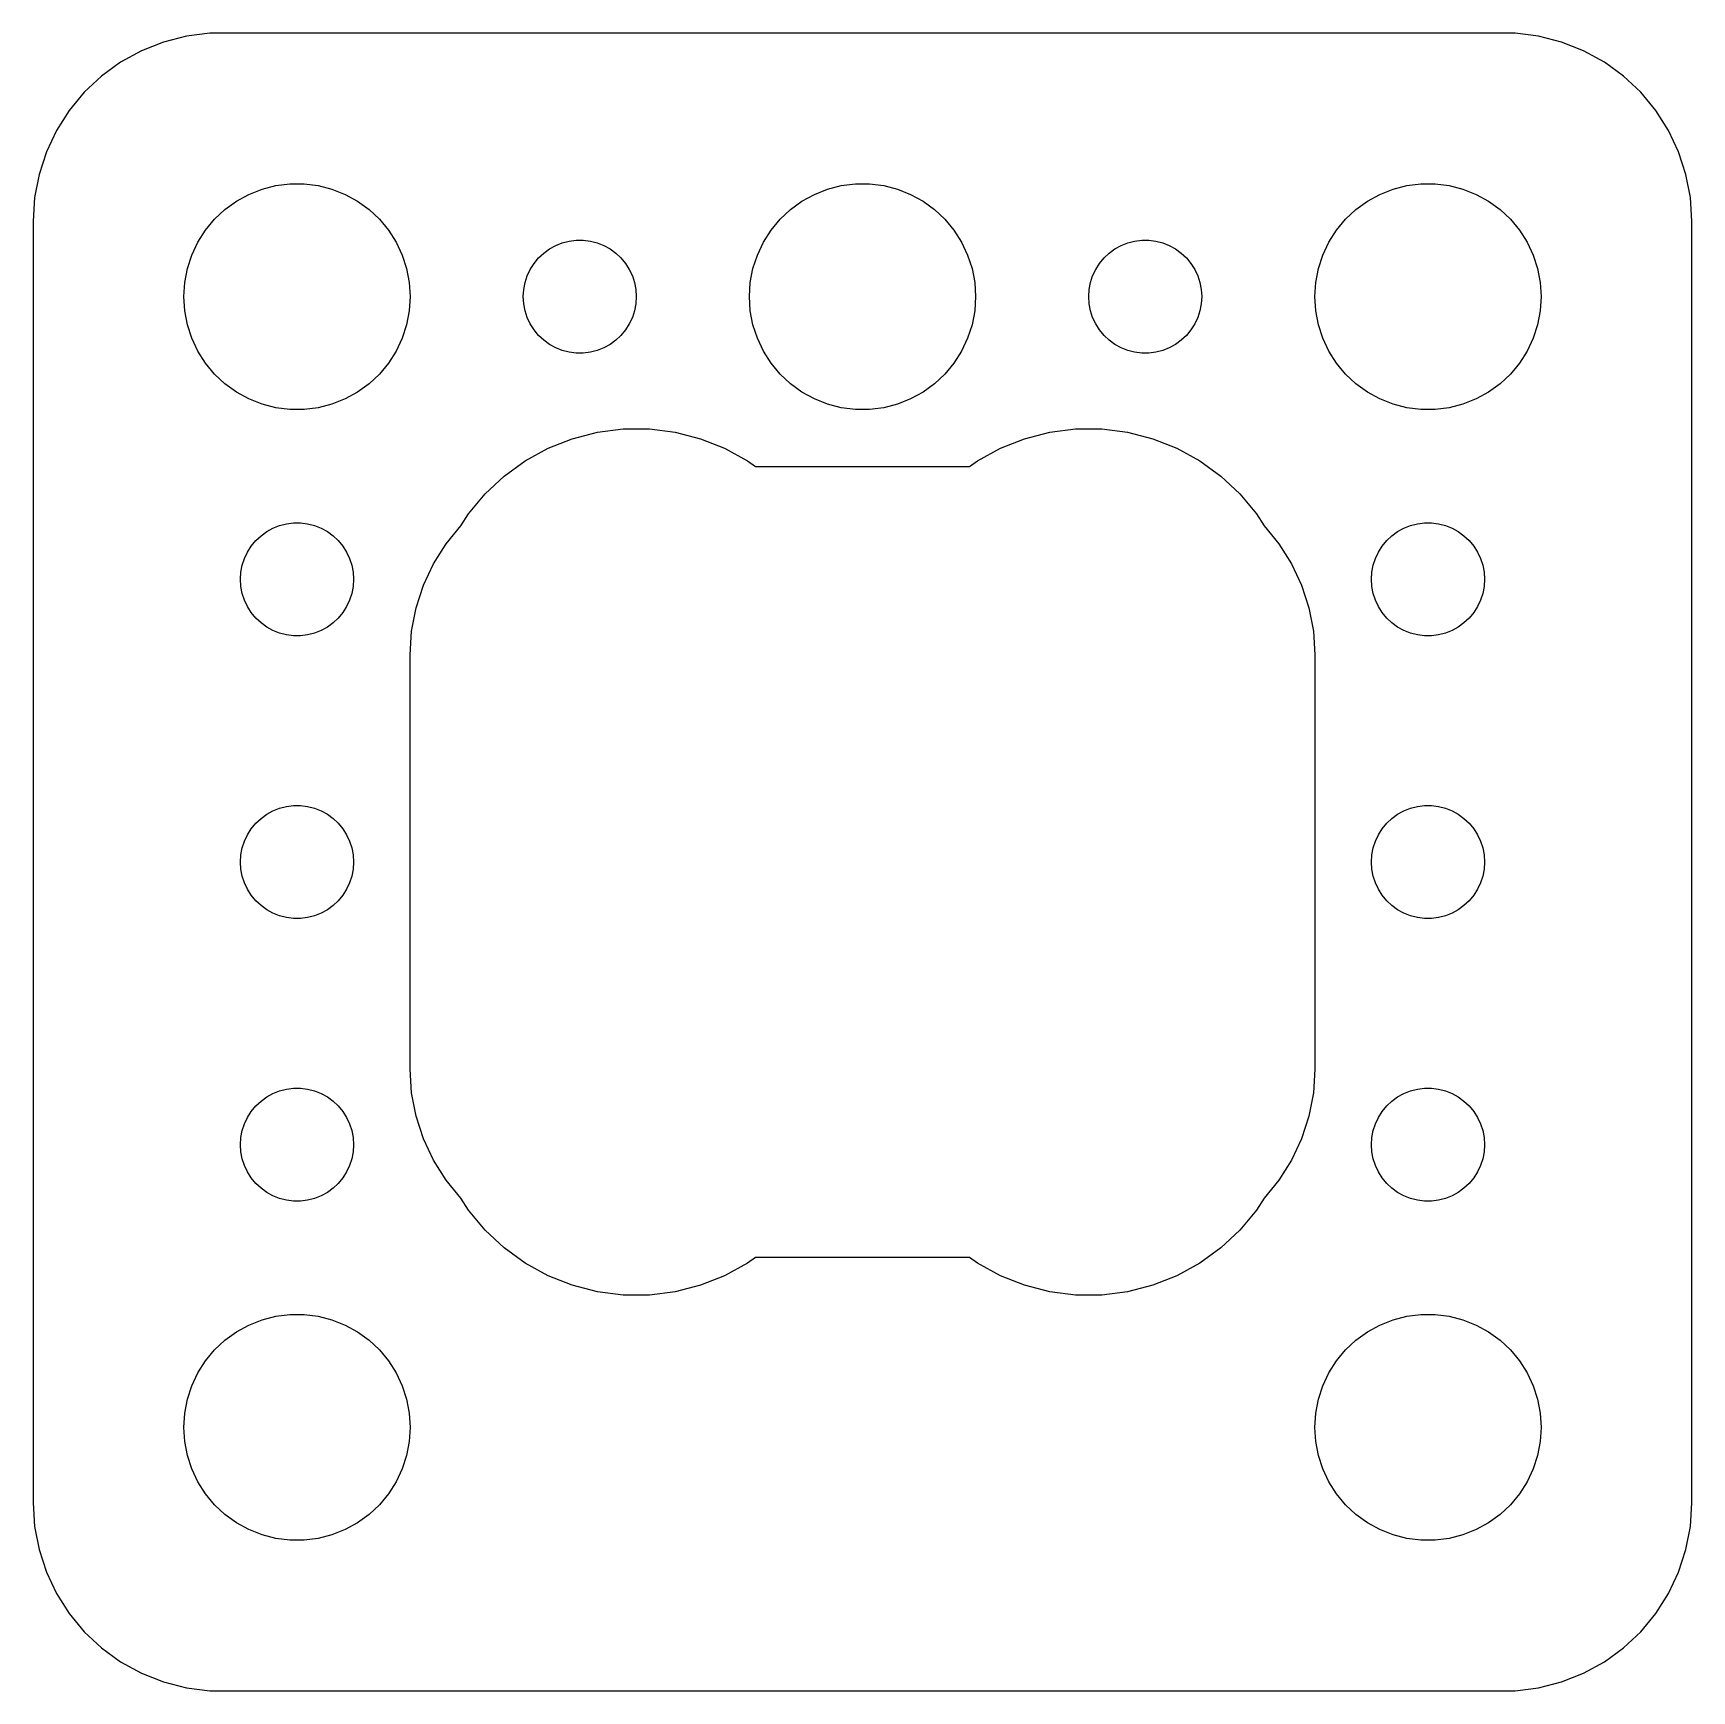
# Model space of a CAD drawing. Header units: metres. Extents: x -22 to 22, y 140 to 346.
# Drawn here: x -22 to 22, y 302.01 to 345.99 of the extents above; entities that cross this region are included whole.
import ezdxf

# ---------------------------------------------------------------- set-up
doc = ezdxf.new("R2010")
doc.units = ezdxf.units.M

msp = doc.modelspace()

# ---------------------------------------------------------------- linework, layer by layer
for p, q in [((-17.9369, 345.911), (-18.5451, 345.755)), ((-17.3139, 345.99), (-17.9369, 345.911)), ((17.3139, 345.99), (-17.3139, 345.99)), ((17.9369, 345.911), (17.3139, 345.99)), ((18.5451, 345.755), (17.9369, 345.911)), ((-19.1289, 345.524), (-19.6791, 345.222)), ((-18.5451, 345.755), (-19.1289, 345.524)), ((19.1289, 345.524), (18.5451, 345.755)), ((19.6791, 345.222), (19.1289, 345.524)), ((-19.6791, 345.222), (-20.1871, 344.853)), ((20.1871, 344.853), (19.6791, 345.222)), ((-20.1871, 344.853), (-20.6448, 344.423)), ((20.6448, 344.423), (20.1871, 344.853)), ((-20.6448, 344.423), (-21.0451, 343.939)), ((21.0451, 343.939), (20.6448, 344.423)), ((-21.0451, 343.939), (-21.3815, 343.409)), ((21.3815, 343.409), (21.0451, 343.939)), ((-21.3815, 343.409), (-21.6489, 342.841)), ((21.6489, 342.841), (21.3815, 343.409)), ((-21.6489, 342.841), (-21.8429, 342.243)), ((21.8429, 342.243), (21.6489, 342.841)), ((-21.8429, 342.243), (-21.9606, 341.627)), ((-15.927, 341.853), (-15.5621, 341.947)), ((-15.5621, 341.947), (-15.1884, 341.994)), ((-15.1884, 341.994), (-14.8116, 341.994)), ((-14.8116, 341.994), (-14.4379, 341.947)), ((-14.4379, 341.947), (-14.0729, 341.853)), ((-0.92705, 341.853), (-0.56213, 341.947)), ((-0.56213, 341.947), (-0.18837, 341.994)), ((-0.18837, 341.994), (0.18837, 341.994)), ((0.18837, 341.994), (0.56213, 341.947)), ((0.56213, 341.947), (0.92705, 341.853)), ((14.0729, 341.853), (14.4379, 341.947)), ((14.4379, 341.947), (14.8116, 341.994)), ((14.8116, 341.994), (15.1884, 341.994)), ((15.1884, 341.994), (15.5621, 341.947)), ((15.5621, 341.947), (15.927, 341.853)), ((21.9606, 341.627), (21.8429, 342.243)), ((-21.9606, 341.627), (-22, 341)), ((-16.9123, 341.312), (-16.6075, 341.533)), ((-16.6075, 341.533), (-16.2773, 341.714)), ((-16.2773, 341.714), (-15.927, 341.853)), ((-14.0729, 341.853), (-13.7227, 341.714)), ((-13.7227, 341.714), (-13.3925, 341.533)), ((-13.3925, 341.533), (-13.0877, 341.312)), ((-1.91226, 341.312), (-1.60747, 341.533)), ((-1.60747, 341.533), (-1.27733, 341.714)), ((-1.27733, 341.714), (-0.92705, 341.853)), ((0.92705, 341.853), (1.27733, 341.714)), ((1.27733, 341.714), (1.60747, 341.533)), ((1.60747, 341.533), (1.91226, 341.312)), ((13.0877, 341.312), (13.3925, 341.533)), ((13.3925, 341.533), (13.7227, 341.714)), ((13.7227, 341.714), (14.0729, 341.853)), ((15.927, 341.853), (16.2773, 341.714)), ((16.2773, 341.714), (16.6075, 341.533)), ((16.6075, 341.533), (16.9123, 341.312)), ((22, 341), (21.9606, 341.627)), ((-22, 341), (-22, 307)), ((-17.427, 340.763), (-17.1869, 341.054)), ((-17.1869, 341.054), (-16.9123, 341.312)), ((-13.0877, 341.312), (-12.8131, 341.054)), ((-12.8131, 341.054), (-12.5729, 340.763)), ((-2.42705, 340.763), (-2.1869, 341.054)), ((-2.1869, 341.054), (-1.91226, 341.312)), ((1.91226, 341.312), (2.1869, 341.054)), ((2.1869, 341.054), (2.42705, 340.763)), ((12.5729, 340.763), (12.8131, 341.054)), ((12.8131, 341.054), (13.0877, 341.312)), ((16.9123, 341.312), (17.1869, 341.054)), ((17.1869, 341.054), (17.427, 340.763)), ((22, 307), (22, 341)), ((-17.6289, 340.445), (-17.427, 340.763)), ((-12.5729, 340.763), (-12.3711, 340.445)), ((-2.62891, 340.445), (-2.42705, 340.763)), ((2.42705, 340.763), (2.62891, 340.445)), ((12.3711, 340.445), (12.5729, 340.763)), ((17.427, 340.763), (17.6289, 340.445)), ((-17.7893, 340.104), (-17.6289, 340.445)), ((-12.3711, 340.445), (-12.2107, 340.104)), ((-8.59344, 340.027), (-8.45613, 340.156)), ((-8.45613, 340.156), (-8.30373, 340.266)), ((-8.30373, 340.266), (-8.13866, 340.357)), ((-8.13866, 340.357), (-7.96352, 340.427)), ((-7.96352, 340.427), (-7.78107, 340.473)), ((-7.78107, 340.473), (-7.59418, 340.497)), ((-7.59418, 340.497), (-7.40581, 340.497)), ((-7.40581, 340.497), (-7.21892, 340.473)), ((-7.21892, 340.473), (-7.03647, 340.427)), ((-7.03647, 340.427), (-6.86133, 340.357)), ((-6.86133, 340.357), (-6.69626, 340.266)), ((-6.69626, 340.266), (-6.54385, 340.156)), ((-6.54385, 340.156), (-6.40654, 340.027)), ((-2.78932, 340.104), (-2.62891, 340.445)), ((2.62891, 340.445), (2.78932, 340.104)), ((6.40654, 340.027), (6.54385, 340.156)), ((6.54385, 340.156), (6.69626, 340.266)), ((6.69626, 340.266), (6.86133, 340.357)), ((6.86133, 340.357), (7.03647, 340.427)), ((7.03647, 340.427), (7.21892, 340.473)), ((7.21892, 340.473), (7.40581, 340.497)), ((7.40581, 340.497), (7.59418, 340.497)), ((7.59418, 340.497), (7.78107, 340.473)), ((7.78107, 340.473), (7.96352, 340.427)), ((7.96352, 340.427), (8.13866, 340.357)), ((8.13866, 340.357), (8.30373, 340.266)), ((8.30373, 340.266), (8.45613, 340.156)), ((8.45613, 340.156), (8.59344, 340.027)), ((12.2107, 340.104), (12.3711, 340.445)), ((17.6289, 340.445), (17.7893, 340.104)), ((-17.9763, 339.376), (-17.9057, 339.746)), ((-17.9057, 339.746), (-17.7893, 340.104)), ((-12.2107, 340.104), (-12.0942, 339.746)), ((-12.0942, 339.746), (-12.0237, 339.376)), ((-8.89465, 339.552), (-8.81445, 339.723)), ((-8.81445, 339.723), (-8.71352, 339.882)), ((-8.71352, 339.882), (-8.59344, 340.027)), ((-6.40654, 340.027), (-6.28647, 339.882)), ((-6.28647, 339.882), (-6.18553, 339.723)), ((-6.18553, 339.723), (-6.10533, 339.552)), ((-2.97633, 339.376), (-2.90575, 339.746)), ((-2.90575, 339.746), (-2.78932, 340.104)), ((2.78932, 340.104), (2.90575, 339.746)), ((2.90575, 339.746), (2.97633, 339.376)), ((6.10533, 339.552), (6.18553, 339.723)), ((6.18553, 339.723), (6.28647, 339.882)), ((6.28647, 339.882), (6.40654, 340.027)), ((8.59344, 340.027), (8.71352, 339.882)), ((8.71352, 339.882), (8.81445, 339.723)), ((8.81445, 339.723), (8.89465, 339.552)), ((12.0237, 339.376), (12.0942, 339.746)), ((12.0942, 339.746), (12.2107, 340.104)), ((17.7893, 340.104), (17.9057, 339.746)), ((17.9057, 339.746), (17.9763, 339.376)), ((-18, 339), (-17.9763, 339.376)), ((-12.0237, 339.376), (-12, 339)), ((-8.98816, 339.188), (-8.95287, 339.373)), ((-8.95287, 339.373), (-8.89465, 339.552)), ((-6.10533, 339.552), (-6.04712, 339.373)), ((-6.04712, 339.373), (-6.01183, 339.188)), ((-3, 339), (-2.97633, 339.376)), ((2.97633, 339.376), (3, 339)), ((6.01183, 339.188), (6.04712, 339.373)), ((6.04712, 339.373), (6.10533, 339.552)), ((8.89465, 339.552), (8.95287, 339.373)), ((8.95287, 339.373), (8.98816, 339.188)), ((12, 339), (12.0237, 339.376)), ((17.9763, 339.376), (18, 339)), ((-17.9763, 338.624), (-18, 339)), ((-12, 339), (-12.0237, 338.624)), ((-9, 339), (-8.98816, 339.188)), ((-8.98816, 338.812), (-9, 339)), ((-8.95287, 338.627), (-8.98816, 338.812)), ((-6.01183, 338.812), (-6.04712, 338.627)), ((-6.01183, 339.188), (-6, 339)), ((-6, 339), (-6.01183, 338.812)), ((-2.97633, 338.624), (-3, 339)), ((3, 339), (2.97633, 338.624)), ((6, 339), (6.01183, 339.188)), ((6.01183, 338.812), (6, 339)), ((6.04712, 338.627), (6.01183, 338.812)), ((8.98816, 338.812), (8.95287, 338.627)), ((8.98816, 339.188), (9, 339)), ((9, 339), (8.98816, 338.812)), ((12.0237, 338.624), (12, 339)), ((18, 339), (17.9763, 338.624)), ((-17.9057, 338.254), (-17.9763, 338.624)), ((-12.0237, 338.624), (-12.0942, 338.254)), ((-8.89465, 338.448), (-8.95287, 338.627)), ((-8.81445, 338.277), (-8.89465, 338.448)), ((-6.10533, 338.448), (-6.18553, 338.277)), ((-6.04712, 338.627), (-6.10533, 338.448)), ((-2.90575, 338.254), (-2.97633, 338.624)), ((2.97633, 338.624), (2.90575, 338.254)), ((6.10533, 338.448), (6.04712, 338.627)), ((6.18553, 338.277), (6.10533, 338.448)), ((8.89465, 338.448), (8.81445, 338.277)), ((8.95287, 338.627), (8.89465, 338.448)), ((12.0942, 338.254), (12.0237, 338.624)), ((17.9763, 338.624), (17.9057, 338.254)), ((-17.7893, 337.896), (-17.9057, 338.254)), ((-12.0942, 338.254), (-12.2107, 337.896)), ((-8.71352, 338.118), (-8.81445, 338.277)), ((-8.59344, 337.973), (-8.71352, 338.118)), ((-8.45613, 337.844), (-8.59344, 337.973)), ((-6.40654, 337.973), (-6.54385, 337.844)), ((-6.28647, 338.118), (-6.40654, 337.973)), ((-6.18553, 338.277), (-6.28647, 338.118)), ((-2.78932, 337.896), (-2.90575, 338.254)), ((2.90575, 338.254), (2.78932, 337.896)), ((6.28647, 338.118), (6.18553, 338.277)), ((6.40654, 337.973), (6.28647, 338.118)), ((6.54385, 337.844), (6.40654, 337.973)), ((8.59344, 337.973), (8.45613, 337.844)), ((8.71352, 338.118), (8.59344, 337.973)), ((8.81445, 338.277), (8.71352, 338.118)), ((12.2107, 337.896), (12.0942, 338.254)), ((17.9057, 338.254), (17.7893, 337.896)), ((-17.6289, 337.555), (-17.7893, 337.896)), ((-17.427, 337.237), (-17.6289, 337.555)), ((-12.3711, 337.555), (-12.5729, 337.237)), ((-12.2107, 337.896), (-12.3711, 337.555)), ((-8.30373, 337.734), (-8.45613, 337.844)), ((-8.13866, 337.643), (-8.30373, 337.734)), ((-7.96352, 337.573), (-8.13866, 337.643)), ((-7.78107, 337.527), (-7.96352, 337.573)), ((-7.59418, 337.503), (-7.78107, 337.527)), ((-7.40581, 337.503), (-7.59418, 337.503)), ((-7.21892, 337.527), (-7.40581, 337.503)), ((-7.03647, 337.573), (-7.21892, 337.527)), ((-6.86133, 337.643), (-7.03647, 337.573)), ((-6.69626, 337.734), (-6.86133, 337.643)), ((-6.54385, 337.844), (-6.69626, 337.734)), ((-2.62891, 337.555), (-2.78932, 337.896)), ((-2.42705, 337.237), (-2.62891, 337.555)), ((2.62891, 337.555), (2.42705, 337.237)), ((2.78932, 337.896), (2.62891, 337.555)), ((6.69626, 337.734), (6.54385, 337.844)), ((6.86133, 337.643), (6.69626, 337.734)), ((7.03647, 337.573), (6.86133, 337.643)), ((7.21892, 337.527), (7.03647, 337.573)), ((7.40581, 337.503), (7.21892, 337.527)), ((7.59418, 337.503), (7.40581, 337.503)), ((7.78107, 337.527), (7.59418, 337.503)), ((7.96352, 337.573), (7.78107, 337.527)), ((8.13866, 337.643), (7.96352, 337.573)), ((8.30373, 337.734), (8.13866, 337.643)), ((8.45613, 337.844), (8.30373, 337.734)), ((12.3711, 337.555), (12.2107, 337.896)), ((12.5729, 337.237), (12.3711, 337.555)), ((17.6289, 337.555), (17.427, 337.237)), ((17.7893, 337.896), (17.6289, 337.555)), ((-17.1869, 336.946), (-17.427, 337.237)), ((-12.5729, 337.237), (-12.8131, 336.946)), ((-2.1869, 336.946), (-2.42705, 337.237)), ((2.42705, 337.237), (2.1869, 336.946)), ((12.8131, 336.946), (12.5729, 337.237)), ((17.427, 337.237), (17.1869, 336.946)), ((-16.9123, 336.688), (-17.1869, 336.946)), ((-16.6075, 336.467), (-16.9123, 336.688)), ((-13.0877, 336.688), (-13.3925, 336.467)), ((-12.8131, 336.946), (-13.0877, 336.688)), ((-1.91226, 336.688), (-2.1869, 336.946)), ((-1.60747, 336.467), (-1.91226, 336.688)), ((1.91226, 336.688), (1.60747, 336.467)), ((2.1869, 336.946), (1.91226, 336.688)), ((13.0877, 336.688), (12.8131, 336.946)), ((13.3925, 336.467), (13.0877, 336.688)), ((16.9123, 336.688), (16.6075, 336.467)), ((17.1869, 336.946), (16.9123, 336.688)), ((-16.2773, 336.286), (-16.6075, 336.467)), ((-15.927, 336.147), (-16.2773, 336.286)), ((-13.7227, 336.286), (-14.0729, 336.147)), ((-13.3925, 336.467), (-13.7227, 336.286)), ((-1.27733, 336.286), (-1.60747, 336.467)), ((-0.92705, 336.147), (-1.27733, 336.286)), ((1.27733, 336.286), (0.92705, 336.147)), ((1.60747, 336.467), (1.27733, 336.286)), ((13.7227, 336.286), (13.3925, 336.467)), ((14.0729, 336.147), (13.7227, 336.286)), ((16.2773, 336.286), (15.927, 336.147)), ((16.6075, 336.467), (16.2773, 336.286)), ((-15.5621, 336.053), (-15.927, 336.147)), ((-15.1884, 336.006), (-15.5621, 336.053)), ((-14.8116, 336.006), (-15.1884, 336.006)), ((-14.4379, 336.053), (-14.8116, 336.006)), ((-14.0729, 336.147), (-14.4379, 336.053)), ((-0.56213, 336.053), (-0.92705, 336.147)), ((-0.18837, 336.006), (-0.56213, 336.053)), ((0.18837, 336.006), (-0.18837, 336.006)), ((0.56213, 336.053), (0.18837, 336.006)), ((0.92705, 336.147), (0.56213, 336.053)), ((14.4379, 336.053), (14.0729, 336.147)), ((14.8116, 336.006), (14.4379, 336.053)), ((15.1884, 336.006), (14.8116, 336.006)), ((15.5621, 336.053), (15.1884, 336.006)), ((15.927, 336.147), (15.5621, 336.053)), ((-7.69958, 335.231), (-7.03059, 335.403)), ((-7.03059, 335.403), (-6.34534, 335.489)), ((-6.34534, 335.489), (-5.65465, 335.489)), ((-5.65465, 335.489), (-4.96939, 335.403)), ((-4.96939, 335.403), (-4.3004, 335.231)), ((4.3004, 335.231), (4.96939, 335.403)), ((4.96939, 335.403), (5.65465, 335.489)), ((5.65465, 335.489), (6.34534, 335.489)), ((6.34534, 335.489), (7.03059, 335.403)), ((7.03059, 335.403), (7.69958, 335.231)), ((-8.94704, 334.644), (-8.34178, 334.977)), ((-8.34178, 334.977), (-7.69958, 335.231)), ((-4.3004, 335.231), (-3.6582, 334.977)), ((-3.6582, 334.977), (-3.05295, 334.644)), ((3.05295, 334.644), (3.6582, 334.977)), ((3.6582, 334.977), (4.3004, 335.231)), ((7.69958, 335.231), (8.34178, 334.977)), ((8.34178, 334.977), (8.94704, 334.644)), ((-9.50583, 334.238), (-8.94704, 334.644)), ((-3.05295, 334.644), (-2.84143, 334.49)), ((-2.84143, 334.49), (2.84143, 334.49)), ((2.84143, 334.49), (3.05295, 334.644)), ((8.94704, 334.644), (9.50583, 334.238)), ((-10.0093, 333.765), (-9.50583, 334.238)), ((9.50583, 334.238), (10.0093, 333.765)), ((-10.4496, 333.233), (-10.0093, 333.765)), ((10.0093, 333.765), (10.4496, 333.233)), ((-10.6514, 332.915), (-10.4496, 333.233)), ((10.4496, 333.233), (10.6514, 332.915)), ((-16.0934, 332.527), (-15.9561, 332.656)), ((-15.9561, 332.656), (-15.8037, 332.766)), ((-15.8037, 332.766), (-15.6387, 332.857)), ((-15.6387, 332.857), (-15.4635, 332.927)), ((-15.4635, 332.927), (-15.2811, 332.973)), ((-15.2811, 332.973), (-15.0942, 332.997)), ((-15.0942, 332.997), (-14.9058, 332.997)), ((-14.9058, 332.997), (-14.7189, 332.973)), ((-14.7189, 332.973), (-14.5365, 332.927)), ((-14.5365, 332.927), (-14.3613, 332.857)), ((-14.3613, 332.857), (-14.1963, 332.766)), ((-14.1963, 332.766), (-14.0439, 332.656)), ((-14.0439, 332.656), (-13.9065, 332.527)), ((-11.0451, 332.439), (-10.6514, 332.915)), ((10.6514, 332.915), (11.0451, 332.439)), ((13.9065, 332.527), (14.0439, 332.656)), ((14.0439, 332.656), (14.1963, 332.766)), ((14.1963, 332.766), (14.3613, 332.857)), ((14.3613, 332.857), (14.5365, 332.927)), ((14.5365, 332.927), (14.7189, 332.973)), ((14.7189, 332.973), (14.9058, 332.997)), ((14.9058, 332.997), (15.0942, 332.997)), ((15.0942, 332.997), (15.2811, 332.973)), ((15.2811, 332.973), (15.4635, 332.927)), ((15.4635, 332.927), (15.6387, 332.857)), ((15.6387, 332.857), (15.8037, 332.766)), ((15.8037, 332.766), (15.9561, 332.656)), ((15.9561, 332.656), (16.0934, 332.527)), ((-16.3947, 332.052), (-16.3145, 332.223)), ((-16.3145, 332.223), (-16.2135, 332.382)), ((-16.2135, 332.382), (-16.0934, 332.527)), ((-13.9065, 332.527), (-13.7865, 332.382)), ((-13.7865, 332.382), (-13.6855, 332.223)), ((-13.6855, 332.223), (-13.6053, 332.052)), ((-11.3815, 331.909), (-11.0451, 332.439)), ((11.0451, 332.439), (11.3815, 331.909)), ((13.6053, 332.052), (13.6855, 332.223)), ((13.6855, 332.223), (13.7865, 332.382)), ((13.7865, 332.382), (13.9065, 332.527)), ((16.0934, 332.527), (16.2135, 332.382)), ((16.2135, 332.382), (16.3145, 332.223)), ((16.3145, 332.223), (16.3947, 332.052)), ((-16.4882, 331.688), (-16.4529, 331.873)), ((-16.4529, 331.873), (-16.3947, 332.052)), ((-13.6053, 332.052), (-13.5471, 331.873)), ((-13.5471, 331.873), (-13.5118, 331.688)), ((-11.6489, 331.341), (-11.3815, 331.909)), ((11.3815, 331.909), (11.6489, 331.341)), ((13.5118, 331.688), (13.5471, 331.873)), ((13.5471, 331.873), (13.6053, 332.052)), ((16.3947, 332.052), (16.4529, 331.873)), ((16.4529, 331.873), (16.4882, 331.688)), ((-16.5, 331.5), (-16.4882, 331.688)), ((-16.4882, 331.312), (-16.5, 331.5)), ((-13.5118, 331.688), (-13.5, 331.5)), ((-13.5, 331.5), (-13.5118, 331.312)), ((-11.8429, 330.743), (-11.6489, 331.341)), ((11.6489, 331.341), (11.8429, 330.743)), ((13.5, 331.5), (13.5118, 331.688)), ((13.5118, 331.312), (13.5, 331.5)), ((16.4882, 331.688), (16.5, 331.5)), ((16.5, 331.5), (16.4882, 331.312)), ((-16.4529, 331.127), (-16.4882, 331.312)), ((-16.3947, 330.948), (-16.4529, 331.127)), ((-16.3145, 330.777), (-16.3947, 330.948)), ((-13.6053, 330.948), (-13.6855, 330.777)), ((-13.5471, 331.127), (-13.6053, 330.948)), ((-13.5118, 331.312), (-13.5471, 331.127)), ((13.5471, 331.127), (13.5118, 331.312)), ((13.6053, 330.948), (13.5471, 331.127)), ((13.6855, 330.777), (13.6053, 330.948)), ((16.3947, 330.948), (16.3145, 330.777)), ((16.4529, 331.127), (16.3947, 330.948)), ((16.4882, 331.312), (16.4529, 331.127)), ((-16.2135, 330.618), (-16.3145, 330.777)), ((-16.0934, 330.473), (-16.2135, 330.618)), ((-15.9561, 330.344), (-16.0934, 330.473)), ((-13.9065, 330.473), (-14.0439, 330.344)), ((-13.7865, 330.618), (-13.9065, 330.473)), ((-13.6855, 330.777), (-13.7865, 330.618)), ((-11.9606, 330.127), (-11.8429, 330.743)), ((11.8429, 330.743), (11.9606, 330.127)), ((13.7865, 330.618), (13.6855, 330.777)), ((13.9065, 330.473), (13.7865, 330.618)), ((14.0439, 330.344), (13.9065, 330.473)), ((16.0934, 330.473), (15.9561, 330.344)), ((16.2135, 330.618), (16.0934, 330.473)), ((16.3145, 330.777), (16.2135, 330.618)), ((-15.8037, 330.234), (-15.9561, 330.344)), ((-15.6387, 330.143), (-15.8037, 330.234)), ((-15.4635, 330.073), (-15.6387, 330.143)), ((-15.2811, 330.027), (-15.4635, 330.073)), ((-15.0942, 330.003), (-15.2811, 330.027)), ((-14.9058, 330.003), (-15.0942, 330.003)), ((-14.7189, 330.027), (-14.9058, 330.003)), ((-14.5365, 330.073), (-14.7189, 330.027)), ((-14.3613, 330.143), (-14.5365, 330.073)), ((-14.1963, 330.234), (-14.3613, 330.143)), ((-14.0439, 330.344), (-14.1963, 330.234)), ((-12, 329.5), (-11.9606, 330.127)), ((11.9606, 330.127), (12, 329.5)), ((14.1963, 330.234), (14.0439, 330.344)), ((14.3613, 330.143), (14.1963, 330.234)), ((14.5365, 330.073), (14.3613, 330.143)), ((14.7189, 330.027), (14.5365, 330.073)), ((14.9058, 330.003), (14.7189, 330.027)), ((15.0942, 330.003), (14.9058, 330.003)), ((15.2811, 330.027), (15.0942, 330.003)), ((15.4635, 330.073), (15.2811, 330.027)), ((15.6387, 330.143), (15.4635, 330.073)), ((15.8037, 330.234), (15.6387, 330.143)), ((15.9561, 330.344), (15.8037, 330.234)), ((-12, 318.5), (-12, 329.5)), ((12, 329.5), (12, 318.5)), ((-15.9561, 325.156), (-15.8037, 325.266)), ((-15.8037, 325.266), (-15.6387, 325.357)), ((-15.6387, 325.357), (-15.4635, 325.427)), ((-15.4635, 325.427), (-15.2811, 325.473)), ((-15.2811, 325.473), (-15.0942, 325.497)), ((-15.0942, 325.497), (-14.9058, 325.497)), ((-14.9058, 325.497), (-14.7189, 325.473)), ((-14.7189, 325.473), (-14.5365, 325.427)), ((-14.5365, 325.427), (-14.3613, 325.357)), ((-14.3613, 325.357), (-14.1963, 325.266)), ((-14.1963, 325.266), (-14.0439, 325.156)), ((14.0439, 325.156), (14.1963, 325.266)), ((14.1963, 325.266), (14.3613, 325.357)), ((14.3613, 325.357), (14.5365, 325.427)), ((14.5365, 325.427), (14.7189, 325.473)), ((14.7189, 325.473), (14.9058, 325.497)), ((14.9058, 325.497), (15.0942, 325.497)), ((15.0942, 325.497), (15.2811, 325.473)), ((15.2811, 325.473), (15.4635, 325.427)), ((15.4635, 325.427), (15.6387, 325.357)), ((15.6387, 325.357), (15.8037, 325.266)), ((15.8037, 325.266), (15.9561, 325.156)), ((-16.3947, 324.552), (-16.3145, 324.723)), ((-16.3145, 324.723), (-16.2135, 324.882)), ((-16.2135, 324.882), (-16.0934, 325.027)), ((-16.0934, 325.027), (-15.9561, 325.156)), ((-14.0439, 325.156), (-13.9065, 325.027)), ((-13.9065, 325.027), (-13.7865, 324.882)), ((-13.7865, 324.882), (-13.6855, 324.723)), ((-13.6855, 324.723), (-13.6053, 324.552)), ((13.6053, 324.552), (13.6855, 324.723)), ((13.6855, 324.723), (13.7865, 324.882)), ((13.7865, 324.882), (13.9065, 325.027)), ((13.9065, 325.027), (14.0439, 325.156)), ((15.9561, 325.156), (16.0934, 325.027)), ((16.0934, 325.027), (16.2135, 324.882)), ((16.2135, 324.882), (16.3145, 324.723)), ((16.3145, 324.723), (16.3947, 324.552)), ((-16.4882, 324.188), (-16.4529, 324.373)), ((-16.4529, 324.373), (-16.3947, 324.552)), ((-13.6053, 324.552), (-13.5471, 324.373)), ((-13.5471, 324.373), (-13.5118, 324.188)), ((13.5118, 324.188), (13.5471, 324.373)), ((13.5471, 324.373), (13.6053, 324.552)), ((16.3947, 324.552), (16.4529, 324.373)), ((16.4529, 324.373), (16.4882, 324.188)), ((-16.5, 324), (-16.4882, 324.188)), ((-16.4882, 323.812), (-16.5, 324)), ((-13.5118, 324.188), (-13.5, 324)), ((-13.5, 324), (-13.5118, 323.812)), ((13.5, 324), (13.5118, 324.188)), ((13.5118, 323.812), (13.5, 324)), ((16.4882, 324.188), (16.5, 324)), ((16.5, 324), (16.4882, 323.812)), ((-16.4529, 323.627), (-16.4882, 323.812)), ((-16.3947, 323.448), (-16.4529, 323.627)), ((-16.3145, 323.277), (-16.3947, 323.448)), ((-13.6053, 323.448), (-13.6855, 323.277)), ((-13.5471, 323.627), (-13.6053, 323.448)), ((-13.5118, 323.812), (-13.5471, 323.627)), ((13.5471, 323.627), (13.5118, 323.812)), ((13.6053, 323.448), (13.5471, 323.627)), ((13.6855, 323.277), (13.6053, 323.448)), ((16.3947, 323.448), (16.3145, 323.277)), ((16.4529, 323.627), (16.3947, 323.448)), ((16.4882, 323.812), (16.4529, 323.627)), ((-16.2135, 323.118), (-16.3145, 323.277)), ((-16.0934, 322.973), (-16.2135, 323.118)), ((-15.9561, 322.844), (-16.0934, 322.973)), ((-13.9065, 322.973), (-14.0439, 322.844)), ((-13.7865, 323.118), (-13.9065, 322.973)), ((-13.6855, 323.277), (-13.7865, 323.118)), ((13.7865, 323.118), (13.6855, 323.277)), ((13.9065, 322.973), (13.7865, 323.118)), ((14.0439, 322.844), (13.9065, 322.973)), ((16.0934, 322.973), (15.9561, 322.844)), ((16.2135, 323.118), (16.0934, 322.973)), ((16.3145, 323.277), (16.2135, 323.118)), ((-15.8037, 322.734), (-15.9561, 322.844)), ((-15.6387, 322.643), (-15.8037, 322.734)), ((-15.4635, 322.573), (-15.6387, 322.643)), ((-15.2811, 322.527), (-15.4635, 322.573)), ((-15.0942, 322.503), (-15.2811, 322.527)), ((-14.7189, 322.527), (-14.9058, 322.503)), ((-14.5365, 322.573), (-14.7189, 322.527)), ((-14.3613, 322.643), (-14.5365, 322.573)), ((-14.1963, 322.734), (-14.3613, 322.643)), ((-14.0439, 322.844), (-14.1963, 322.734)), ((14.1963, 322.734), (14.0439, 322.844)), ((14.3613, 322.643), (14.1963, 322.734)), ((14.5365, 322.573), (14.3613, 322.643)), ((14.7189, 322.527), (14.5365, 322.573)), ((14.9058, 322.503), (14.7189, 322.527)), ((15.2811, 322.527), (15.0942, 322.503)), ((15.4635, 322.573), (15.2811, 322.527)), ((15.6387, 322.643), (15.4635, 322.573)), ((15.8037, 322.734), (15.6387, 322.643)), ((15.9561, 322.844), (15.8037, 322.734)), ((-14.9058, 322.503), (-15.0942, 322.503)), ((15.0942, 322.503), (14.9058, 322.503)), ((-11.9606, 317.873), (-12, 318.5)), ((12, 318.5), (11.9606, 317.873)), ((-15.9561, 317.656), (-15.8037, 317.766)), ((-15.8037, 317.766), (-15.6387, 317.857)), ((-15.6387, 317.857), (-15.4635, 317.927)), ((-15.4635, 317.927), (-15.2811, 317.973)), ((-15.2811, 317.973), (-15.0942, 317.997)), ((-15.0942, 317.997), (-14.9058, 317.997)), ((-14.9058, 317.997), (-14.7189, 317.973)), ((-14.7189, 317.973), (-14.5365, 317.927)), ((-14.5365, 317.927), (-14.3613, 317.857)), ((-14.3613, 317.857), (-14.1963, 317.766)), ((-14.1963, 317.766), (-14.0439, 317.656)), ((-11.8429, 317.257), (-11.9606, 317.873)), ((11.9606, 317.873), (11.8429, 317.257)), ((14.0439, 317.656), (14.1963, 317.766)), ((14.1963, 317.766), (14.3613, 317.857)), ((14.3613, 317.857), (14.5365, 317.927)), ((14.5365, 317.927), (14.7189, 317.973)), ((14.7189, 317.973), (14.9058, 317.997)), ((14.9058, 317.997), (15.0942, 317.997)), ((15.0942, 317.997), (15.2811, 317.973)), ((15.2811, 317.973), (15.4635, 317.927)), ((15.4635, 317.927), (15.6387, 317.857)), ((15.6387, 317.857), (15.8037, 317.766)), ((15.8037, 317.766), (15.9561, 317.656)), ((-16.3145, 317.223), (-16.2135, 317.382)), ((-16.2135, 317.382), (-16.0934, 317.527)), ((-16.0934, 317.527), (-15.9561, 317.656)), ((-14.0439, 317.656), (-13.9065, 317.527)), ((-13.9065, 317.527), (-13.7865, 317.382)), ((-13.7865, 317.382), (-13.6855, 317.223)), ((-11.6489, 316.659), (-11.8429, 317.257)), ((11.8429, 317.257), (11.6489, 316.659)), ((13.6855, 317.223), (13.7865, 317.382)), ((13.7865, 317.382), (13.9065, 317.527)), ((13.9065, 317.527), (14.0439, 317.656)), ((15.9561, 317.656), (16.0934, 317.527)), ((16.0934, 317.527), (16.2135, 317.382)), ((16.2135, 317.382), (16.3145, 317.223)), ((-16.4882, 316.688), (-16.4529, 316.873)), ((-16.4529, 316.873), (-16.3947, 317.052)), ((-16.3947, 317.052), (-16.3145, 317.223)), ((-13.6855, 317.223), (-13.6053, 317.052)), ((-13.6053, 317.052), (-13.5471, 316.873)), ((-13.5471, 316.873), (-13.5118, 316.688)), ((13.5118, 316.688), (13.5471, 316.873)), ((13.5471, 316.873), (13.6053, 317.052)), ((13.6053, 317.052), (13.6855, 317.223)), ((16.3145, 317.223), (16.3947, 317.052)), ((16.3947, 317.052), (16.4529, 316.873)), ((16.4529, 316.873), (16.4882, 316.688)), ((-16.5, 316.5), (-16.4882, 316.688)), ((-16.4882, 316.312), (-16.5, 316.5)), ((-13.5118, 316.688), (-13.5, 316.5)), ((-13.5, 316.5), (-13.5118, 316.312)), ((-11.3815, 316.091), (-11.6489, 316.659)), ((11.6489, 316.659), (11.3815, 316.091)), ((13.5, 316.5), (13.5118, 316.688)), ((13.5118, 316.312), (13.5, 316.5)), ((16.4882, 316.688), (16.5, 316.5)), ((16.5, 316.5), (16.4882, 316.312)), ((-16.4529, 316.127), (-16.4882, 316.312)), ((-16.3947, 315.948), (-16.4529, 316.127)), ((-16.3145, 315.777), (-16.3947, 315.948)), ((-13.6053, 315.948), (-13.6855, 315.777)), ((-13.5471, 316.127), (-13.6053, 315.948)), ((-13.5118, 316.312), (-13.5471, 316.127)), ((-11.0451, 315.561), (-11.3815, 316.091)), ((11.3815, 316.091), (11.0451, 315.561)), ((13.5471, 316.127), (13.5118, 316.312)), ((13.6053, 315.948), (13.5471, 316.127)), ((13.6855, 315.777), (13.6053, 315.948)), ((16.3947, 315.948), (16.3145, 315.777)), ((16.4529, 316.127), (16.3947, 315.948)), ((16.4882, 316.312), (16.4529, 316.127)), ((-16.2135, 315.618), (-16.3145, 315.777)), ((-16.0934, 315.473), (-16.2135, 315.618)), ((-13.7865, 315.618), (-13.9065, 315.473)), ((-13.6855, 315.777), (-13.7865, 315.618)), ((-10.6514, 315.085), (-11.0451, 315.561)), ((11.0451, 315.561), (10.6514, 315.085)), ((13.7865, 315.618), (13.6855, 315.777)), ((13.9065, 315.473), (13.7865, 315.618)), ((16.2135, 315.618), (16.0934, 315.473)), ((16.3145, 315.777), (16.2135, 315.618)), ((-15.9561, 315.344), (-16.0934, 315.473)), ((-15.8037, 315.234), (-15.9561, 315.344)), ((-15.6387, 315.143), (-15.8037, 315.234)), ((-15.4635, 315.073), (-15.6387, 315.143)), ((-15.2811, 315.027), (-15.4635, 315.073)), ((-14.5365, 315.073), (-14.7189, 315.027)), ((-14.3613, 315.143), (-14.5365, 315.073)), ((-14.1963, 315.234), (-14.3613, 315.143)), ((-14.0439, 315.344), (-14.1963, 315.234)), ((-13.9065, 315.473), (-14.0439, 315.344)), ((-10.4496, 314.767), (-10.6514, 315.085)), ((10.6514, 315.085), (10.4496, 314.767)), ((14.0439, 315.344), (13.9065, 315.473)), ((14.1963, 315.234), (14.0439, 315.344)), ((14.3613, 315.143), (14.1963, 315.234)), ((14.5365, 315.073), (14.3613, 315.143)), ((14.7189, 315.027), (14.5365, 315.073)), ((15.4635, 315.073), (15.2811, 315.027)), ((15.6387, 315.143), (15.4635, 315.073)), ((15.8037, 315.234), (15.6387, 315.143)), ((15.9561, 315.344), (15.8037, 315.234)), ((16.0934, 315.473), (15.9561, 315.344)), ((-15.0942, 315.003), (-15.2811, 315.027)), ((-14.9058, 315.003), (-15.0942, 315.003)), ((-14.7189, 315.027), (-14.9058, 315.003)), ((-10.0093, 314.235), (-10.4496, 314.767)), ((10.4496, 314.767), (10.0093, 314.235)), ((14.9058, 315.003), (14.7189, 315.027)), ((15.0942, 315.003), (14.9058, 315.003)), ((15.2811, 315.027), (15.0942, 315.003)), ((-9.50583, 313.762), (-10.0093, 314.235)), ((10.0093, 314.235), (9.50583, 313.762)), ((-8.94704, 313.356), (-9.50583, 313.762)), ((9.50583, 313.762), (8.94704, 313.356)), ((-8.34178, 313.023), (-8.94704, 313.356)), ((-3.05295, 313.356), (-3.6582, 313.023)), ((-2.84143, 313.51), (-3.05295, 313.356)), ((2.84143, 313.51), (-2.84143, 313.51)), ((3.05295, 313.356), (2.84143, 313.51)), ((3.6582, 313.023), (3.05295, 313.356)), ((8.94704, 313.356), (8.34178, 313.023)), ((-7.69958, 312.769), (-8.34178, 313.023)), ((-3.6582, 313.023), (-4.3004, 312.769)), ((4.3004, 312.769), (3.6582, 313.023)), ((8.34178, 313.023), (7.69958, 312.769)), ((-7.03059, 312.597), (-7.69958, 312.769)), ((-6.34534, 312.511), (-7.03059, 312.597)), ((-5.65465, 312.511), (-6.34534, 312.511)), ((-4.96939, 312.597), (-5.65465, 312.511)), ((-4.3004, 312.769), (-4.96939, 312.597)), ((4.96939, 312.597), (4.3004, 312.769)), ((5.65465, 312.511), (4.96939, 312.597)), ((6.34534, 312.511), (5.65465, 312.511)), ((7.03059, 312.597), (6.34534, 312.511)), ((7.69958, 312.769), (7.03059, 312.597)), ((-15.5621, 311.947), (-15.1884, 311.994)), ((-15.1884, 311.994), (-14.8116, 311.994)), ((-14.8116, 311.994), (-14.4379, 311.947)), ((14.4379, 311.947), (14.8116, 311.994)), ((14.8116, 311.994), (15.1884, 311.994)), ((15.1884, 311.994), (15.5621, 311.947)), ((-16.9123, 311.312), (-16.6075, 311.533)), ((-16.6075, 311.533), (-16.2773, 311.714)), ((-16.2773, 311.714), (-15.927, 311.853)), ((-15.927, 311.853), (-15.5621, 311.947)), ((-14.4379, 311.947), (-14.0729, 311.853)), ((-14.0729, 311.853), (-13.7227, 311.714)), ((-13.7227, 311.714), (-13.3925, 311.533)), ((-13.3925, 311.533), (-13.0877, 311.312)), ((13.0877, 311.312), (13.3925, 311.533)), ((13.3925, 311.533), (13.7227, 311.714)), ((13.7227, 311.714), (14.0729, 311.853)), ((14.0729, 311.853), (14.4379, 311.947)), ((15.5621, 311.947), (15.927, 311.853)), ((15.927, 311.853), (16.2773, 311.714)), ((16.2773, 311.714), (16.6075, 311.533)), ((16.6075, 311.533), (16.9123, 311.312)), ((-17.1869, 311.054), (-16.9123, 311.312)), ((-13.0877, 311.312), (-12.8131, 311.054)), ((12.8131, 311.054), (13.0877, 311.312)), ((16.9123, 311.312), (17.1869, 311.054)), ((-17.6289, 310.445), (-17.427, 310.763)), ((-17.427, 310.763), (-17.1869, 311.054)), ((-12.8131, 311.054), (-12.5729, 310.763)), ((-12.5729, 310.763), (-12.3711, 310.445)), ((12.3711, 310.445), (12.5729, 310.763)), ((12.5729, 310.763), (12.8131, 311.054)), ((17.1869, 311.054), (17.427, 310.763)), ((17.427, 310.763), (17.6289, 310.445)), ((-17.7893, 310.104), (-17.6289, 310.445)), ((-12.3711, 310.445), (-12.2107, 310.104)), ((12.2107, 310.104), (12.3711, 310.445)), ((17.6289, 310.445), (17.7893, 310.104)), ((-17.9057, 309.746), (-17.7893, 310.104)), ((-12.2107, 310.104), (-12.0942, 309.746)), ((12.0942, 309.746), (12.2107, 310.104)), ((17.7893, 310.104), (17.9057, 309.746)), ((-18, 309), (-17.9763, 309.376)), ((-17.9763, 309.376), (-17.9057, 309.746)), ((-12.0942, 309.746), (-12.0237, 309.376)), ((-12.0237, 309.376), (-12, 309)), ((12, 309), (12.0237, 309.376)), ((12.0237, 309.376), (12.0942, 309.746)), ((17.9057, 309.746), (17.9763, 309.376)), ((17.9763, 309.376), (18, 309)), ((-17.9763, 308.624), (-18, 309)), ((-12, 309), (-12.0237, 308.624)), ((12.0237, 308.624), (12, 309)), ((18, 309), (17.9763, 308.624)), ((-17.9057, 308.254), (-17.9763, 308.624)), ((-12.0237, 308.624), (-12.0942, 308.254)), ((12.0942, 308.254), (12.0237, 308.624)), ((17.9763, 308.624), (17.9057, 308.254)), ((-17.7893, 307.896), (-17.9057, 308.254)), ((-12.0942, 308.254), (-12.2107, 307.896)), ((12.2107, 307.896), (12.0942, 308.254)), ((17.9057, 308.254), (17.7893, 307.896)), ((-17.6289, 307.555), (-17.7893, 307.896)), ((-12.2107, 307.896), (-12.3711, 307.555)), ((12.3711, 307.555), (12.2107, 307.896)), ((17.7893, 307.896), (17.6289, 307.555)), ((-17.427, 307.237), (-17.6289, 307.555)), ((-17.1869, 306.946), (-17.427, 307.237)), ((-12.5729, 307.237), (-12.8131, 306.946)), ((-12.3711, 307.555), (-12.5729, 307.237)), ((12.5729, 307.237), (12.3711, 307.555)), ((12.8131, 306.946), (12.5729, 307.237)), ((17.427, 307.237), (17.1869, 306.946)), ((17.6289, 307.555), (17.427, 307.237)), ((-22, 307), (-21.9606, 306.373)), ((-16.9123, 306.688), (-17.1869, 306.946)), ((-16.6075, 306.467), (-16.9123, 306.688)), ((-13.0877, 306.688), (-13.3925, 306.467)), ((-12.8131, 306.946), (-13.0877, 306.688)), ((13.0877, 306.688), (12.8131, 306.946)), ((13.3925, 306.467), (13.0877, 306.688)), ((16.9123, 306.688), (16.6075, 306.467)), ((17.1869, 306.946), (16.9123, 306.688)), ((21.9606, 306.373), (22, 307)), ((-21.9606, 306.373), (-21.8429, 305.757)), ((-16.2773, 306.286), (-16.6075, 306.467)), ((-15.927, 306.147), (-16.2773, 306.286)), ((-13.7227, 306.286), (-14.0729, 306.147)), ((-13.3925, 306.467), (-13.7227, 306.286)), ((13.7227, 306.286), (13.3925, 306.467)), ((14.0729, 306.147), (13.7227, 306.286)), ((16.2773, 306.286), (15.927, 306.147)), ((16.6075, 306.467), (16.2773, 306.286)), ((21.8429, 305.757), (21.9606, 306.373)), ((-15.5621, 306.053), (-15.927, 306.147)), ((-15.1884, 306.006), (-15.5621, 306.053)), ((-14.8116, 306.006), (-15.1884, 306.006)), ((-14.4379, 306.053), (-14.8116, 306.006)), ((-14.0729, 306.147), (-14.4379, 306.053)), ((14.4379, 306.053), (14.0729, 306.147)), ((14.8116, 306.006), (14.4379, 306.053)), ((15.1884, 306.006), (14.8116, 306.006)), ((15.5621, 306.053), (15.1884, 306.006)), ((15.927, 306.147), (15.5621, 306.053)), ((-21.8429, 305.757), (-21.6489, 305.159)), ((21.6489, 305.159), (21.8429, 305.757)), ((-21.6489, 305.159), (-21.3815, 304.591)), ((21.3815, 304.591), (21.6489, 305.159)), ((-21.3815, 304.591), (-21.0451, 304.061)), ((21.0451, 304.061), (21.3815, 304.591)), ((-21.0451, 304.061), (-20.6448, 303.577)), ((20.6448, 303.577), (21.0451, 304.061)), ((-20.6448, 303.577), (-20.1871, 303.147)), ((20.1871, 303.147), (20.6448, 303.577)), ((-20.1871, 303.147), (-19.6791, 302.778)), ((-19.6791, 302.778), (-19.1289, 302.476)), ((19.1289, 302.476), (19.6791, 302.778)), ((19.6791, 302.778), (20.1871, 303.147)), ((-19.1289, 302.476), (-18.5451, 302.245)), ((18.5451, 302.245), (19.1289, 302.476)), ((-18.5451, 302.245), (-17.9369, 302.089)), ((-17.9369, 302.089), (-17.3139, 302.01)), ((-17.3139, 302.01), (17.3139, 302.01)), ((17.3139, 302.01), (17.9369, 302.089)), ((17.9369, 302.089), (18.5451, 302.245))]:
    msp.add_line(p, q)

doc.saveas('drawing.dxf')
